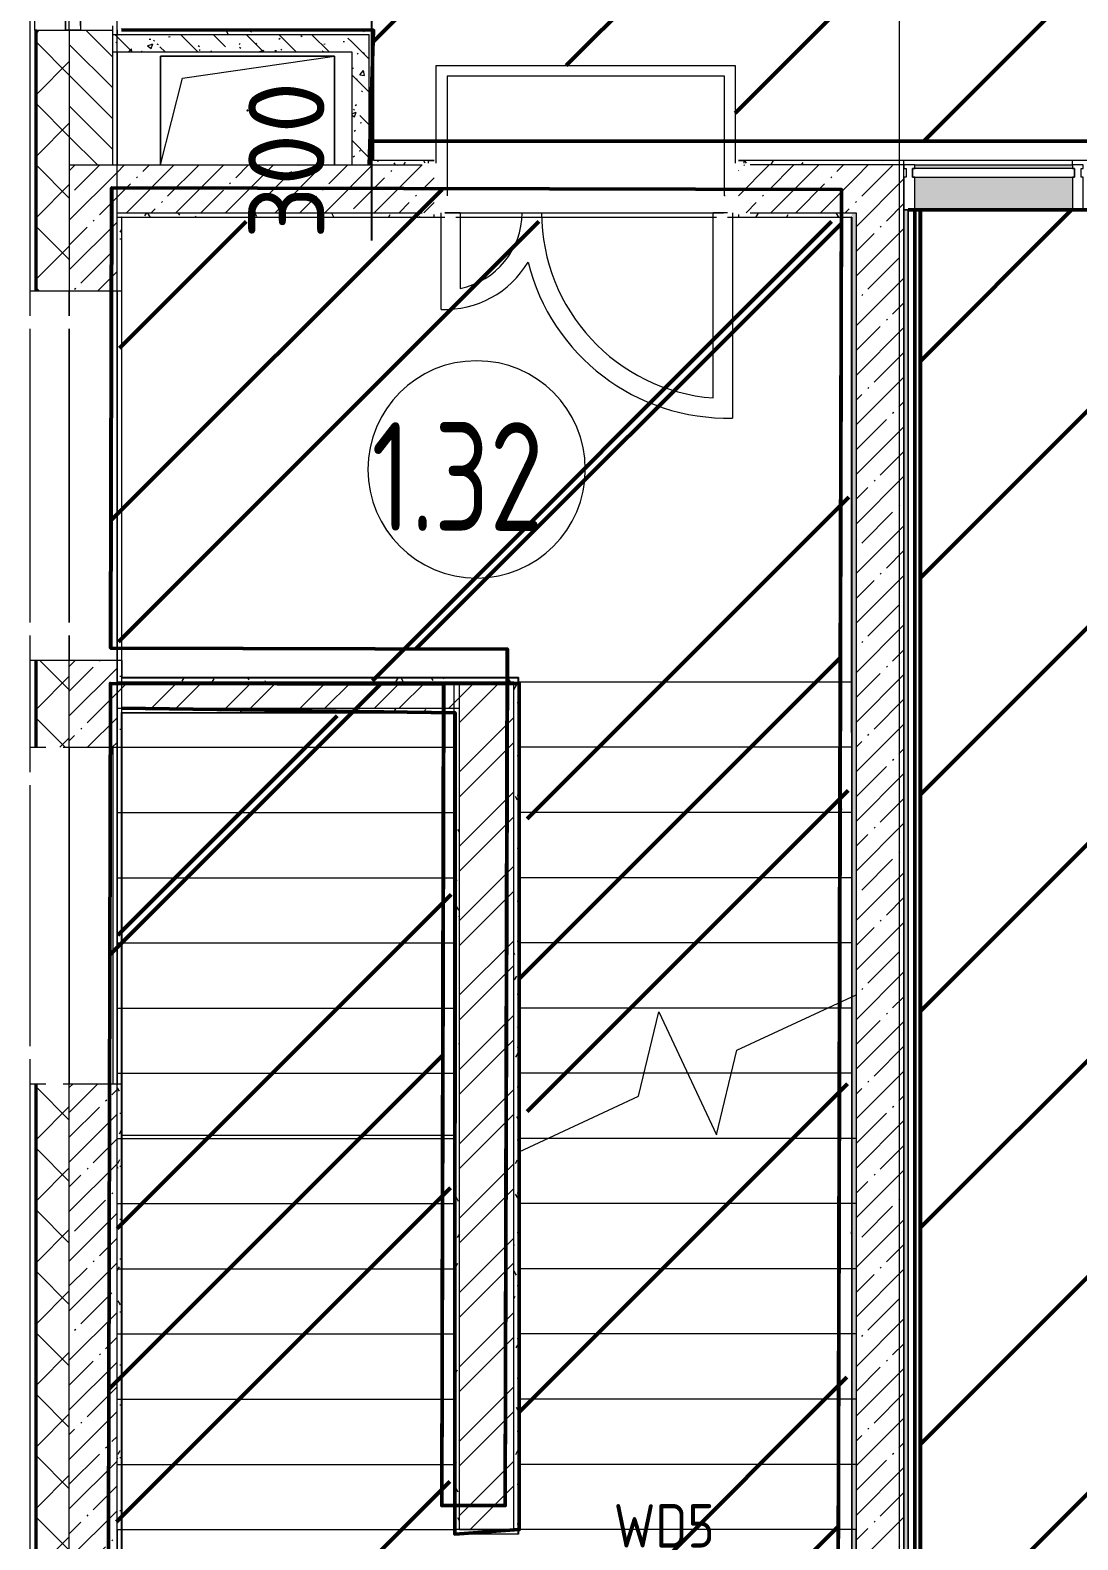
# Model space of a CAD drawing. Header units: millimetres. Extents: x -213547 to 415037, y -3642 to 106956.
# Drawn here: x -225 to 4595, y 1437 to 8384 of the extents above; entities that cross this region are included whole.
import ezdxf

# ---------------------------------------------------------------- set-up
doc = ezdxf.new("R2010")
doc.units = ezdxf.units.MM
for name, color, linetype, lineweight in [('10)FK4', 3, 'Continuous', 50), ('1005 Краска CF15.1', 3, 'Continuous', 50), ('2)CF1', 5, 'Continuous', 30), ('5.5) Перег WD5', 3, 'Continuous', 40), ('947 Штук ЛК CF15.1', 3, 'Continuous', 50), ('950 Штук CF1 CF13 CF1.3', 3, 'Continuous', 50), ('953 СКБ ЛК CF15.1', 3, 'Continuous', 50), ('A-AREA-IDEN', 7, 'Continuous', 9), ('A-FLOR', 7, 'Continuous', 9), ('A-GENM', 7, 'Continuous', 9), ('A-GLAZ', 7, 'Continuous', 9), ('A-GLAZ-1', 7, 'Continuous', 5), ('A-GLAZ-CURT', 7, 'Continuous', 9), ('A-GLAZ-CURT-1', 7, 'Continuous', 5), ('A-GLAZ-CURT-2', 7, 'Continuous', 20), ('A-GLAZ-CWMG', 7, 'Continuous', 9), ('A-GLAZ-CWMG-1', 7, 'Continuous', 20), ('A-WALL', 7, 'Continuous', 5), ('I-WALL', 7, 'Continuous', 5), ('S-STRS', 7, 'Continuous', 9), ('S-STRS-MBND', 7, 'Continuous', 9), ('Оси', 7, 'Continuous', 9)]:
    doc.layers.add(name, color=color, linetype=linetype, lineweight=lineweight)
doc.layers.add('A-WALL-1', color=9, linetype='Continuous', lineweight=5, true_color=0x808080)
doc.layers.add('A-WALL-FNSH-1', color=9, linetype='Continuous', lineweight=5, true_color=0x808080)
doc.styles.add('GOST Common_1', font='', dxfattribs={"width": 0.9, "height": 250})
doc.styles.add('ISOCPEUR_1', font='isocpeur.ttf', dxfattribs={"height": 350})
doc.styles.add('СПДС', font='ГОСТ тип А.ttf', dxfattribs={"width": 0.9})
doc.styles.get('GOST Common_1').set_extended_font_data('GOST Common')
doc.dimstyles.new('ISO-2_0_0_9К_Средний_округл2', dxfattribs={"dimscale": 304.8, "dimtxt": 199.196235, "dimasz": 0.492126, "dimexe": 0.393701, "dimexo": 0, "dimgap": 0, "dimtad": 1, "dimdec": 0, "dimrnd": 10, "dimzin": 0, "dimdsep": 46, "dimtxsty": 'ISOCPEUR_1', "dimblk1": 'OBLIQUE', "dimblk2": 'OBLIQUE', "dimsah": 1, "dimcen": 0.09, "dimdle": 0.393701, "dimazin": 0, "dimtfac": 1, "dimtdec": 4, "dimtix": 1, "dimtmove": 0, "dimatfit": 3, "dimfxl": 1, "dimtvp": 1, "dimtolj": 1, "dimtzin": 0, "dimarcsym": 2})
pattern_1 = [(45, (64.7, -136.06), (-114.0493, 114.0493), []), (45, (178.75, -136.06), (-114.0493, 114.0493), [201.612, -40.322, 6.706, -33.617])]
pattern_2 = [(45, (64.7, -136.06), (-171.074, 171.074), []), (45, (178.75, -136.06), (-171.074, 171.074), [])]
pattern_3 = [(135, (64.7, -136.06), (-150.8683, -150.8683), [213.36, -35.56, 7.112, -35.56]), (135, (64.7, 14.71), (-150.8683, -150.8683), []), (50, (64.7, -136.06), (255.0577, -22.3145), [26.67, -293.37]), (355, (64.7, -136.06), (-49.3404, 267.479), [21.336, -234.696]), (100.451, (85.96, -137.92), (205.7195, 245.1636), [22.666, -249.326]), (46.184, (64.7, -64.94), (379.511, -58.86), [40.005, -440.055]), (96.636, (96.33, -69.85), (332.363, 346.399), [33.999, -373.989]), (351.184, (64.7, -64.94), (332.367, 346.395), [32.004, -352.044]), (21, (100.26, -82.72), (212.26, -143.171), [26.67, -293.37]), (326, (100.26, -82.72), (86.522, 257.863), [21.336, -234.696]), (71.451, (117.95, -94.65), (298.784, 114.69), [22.666, -249.326]), (37.5, (64.7, -136.06), (4.3238, 118.3775), [6.706, -225.146, 6.706, -231.546, -235.585]), (37.5, (64.7, -136.06), (4.3238, 118.3775), [-470.103, 6.706, -228.879]), (7.5, (64.7, -136.06), (93.5476, 140.2533), [6.706, -129.134, 6.706, -219.812, -89.789]), (7.5, (64.7, -136.06), (93.5476, 140.2533), [-362.356, 6.706, -83.083]), (327.5, (-14.6, -136.06), (189.8273, -8.0202), [6.706, -82.194, 6.706, -270.662, -368.046]), (327.5, (-14.6, -136.06), (189.8273, -8.0202), [-366.268, 6.706, -361.34]), (317.5, (-50.16, -136.06), (207.381, 35.5976), [6.706, -108.864, 6.706, -177.495, -261.366]), (317.5, (-50.16, -136.06), (207.381, 35.5976), [-299.771, 6.706, -254.66])]
pattern_4 = [(0, (64.7, -136.06), (243.84, 60.96), [20.117, -162.763, 20.117, -162.763, -975.36]), (0, (64.7, -136.06), (243.84, 60.96), [-365.76, 20.117, -345.643, 20.117, -162.763, -426.72]), (0, (64.7, -136.06), (243.84, 60.96), [-914.4, 20.117, -101.803, 20.117, -284.683]), (120, (156.14, -105.58), (-174.7129, 180.69163), [20.117, -162.763, 20.117, -162.763, -975.36]), (120, (156.14, -105.58), (-174.7129, 180.69163), [-365.76, 20.117, -345.643, 20.117, -162.763, -426.72]), (120, (156.14, -105.58), (-174.7129, 180.69163), [-914.4, 20.117, -101.803, 20.117, -284.683]), (240, (186.62, 16.34), (-69.1271, -241.65163), [20.117, -162.763, 20.117, -162.763, -975.36]), (240, (186.62, 16.34), (-69.1271, -241.65163), [-365.76, 20.117, -345.643, 20.117, -162.763, -426.72]), (240, (186.62, 16.34), (-69.1271, -241.65163), [-914.4, 20.117, -101.803, 20.117, -284.683])]

# ---------------------------------------------------------------- blocks, each defined once
blk = doc.blocks.new('120_Окно_СКБ_2Ст - 120_Окно_СКБ_2Ст 2300х2500 _мал створка справа_-22272277-Объем проектирования 1 этажа')
at = {"layer": 'A-GLAZ'}
for p, q in [((-1150, -127), (-1150, -57)), ((-1150, -57), (-1080, -57)), ((-1080, -57), (-1080, -127)), ((250, -127), (250, -57)), ((250, -57), (320, -57)), ((320, -57), (320, -127)), ((1080, -127), (1080, -57)), ((1080, -57), (1150, -57)), ((1150, -57), (1150, -127)), ((-1080, -127), (-1150, -127)), ((-1080, -127), (-1100, -127)), ((-1100, -127), (-1100, -137)), ((-1100, -137), (270, -137)), ((270, -137), (-1100, -137)), ((250, -87), (-1080, -87)), ((-1080, -87), (-1080, -127)), ((-1030, -137), (-1030, -87)), ((200, -137), (200, -87)), ((250, -127), (250, -87)), ((320, -127), (250, -127)), ((270, -127), (250, -127)), ((270, -137), (270, -127)), ((320, -127), (300, -127)), ((300, -127), (300, -137)), ((300, -137), (1100, -137)), ((1100, -137), (300, -137)), ((1080, -87), (320, -87)), ((320, -87), (320, -127)), ((370, -137), (370, -87)), ((1030, -137), (1030, -87)), ((1080, -127), (1080, -87)), ((1150, -127), (1080, -127)), ((1100, -127), (1080, -127)), ((1100, -137), (1100, -127))]:
    blk.add_line(p, q, dxfattribs=at)
at = {"layer": 'A-GLAZ-1'}
for p, q in [((1150, -57), (-1150, -57)), ((-1130, -127), (-1100, -127)), ((-1030, -107), (200, -107)), ((200, -117), (-1030, -117)), ((270, -127), (300, -127)), ((370, -107), (1030, -107)), ((1030, -117), (370, -117)), ((1100, -127), (1130, -127))]:
    blk.add_line(p, q, dxfattribs=at)
blk = doc.blocks.new('Прямоугольный импост - Импост структурный с накладкой - 190мм-31924846-Объем проектирования 1 этажа')
at = {"layer": 'A-GLAZ-CWMG-1'}
for p, q in [((-50, 0), (-50, 17)), ((-50, 17), (0, 17)), ((-40, 0), (-50, 0)), ((-40, -40), (-40, 0)), ((0, 0), (-10, 0)), ((-10, 0), (-10, -40)), ((0, 17), (0, 0)), ((-50, -190), (-50, -40)), ((-50, -40), (-40, -40)), ((-10, -40), (0, -40)), ((0, -40), (0, -190)), ((0, -190), (-50, -190))]:
    blk.add_line(p, q, dxfattribs=at)
blk = doc.blocks.new('Системная панель - Стекло - 40мм-31924990-Объем проектирования 1 этажа')
at = {"layer": 'A-GLAZ-CURT-1'}
h = blk.add_hatch(dxfattribs=at)
h.set_pattern_fill('FP_188', color=256, style=0, pattern_type=2)
h.set_pattern_definition([(225, (4342.5, 7683), (565.685, -565.685), [400, -1200]), (225, (4742.5, 7883), (565.685, -565.685), [1200, -400]), (225, (3942.5, 8083), (565.685, -565.685), [400, -1200])])
h.paths.add_polyline_path([(372.5, 40), (-372.5, 40), (-372.5, 0), (372.5, 0), (372.5, 3)])
at = {"layer": 'A-GLAZ-CURT-2'}
for p, q in [((372.5, 40), (-372.5, 40)), ((-372.5, 40), (-372.5, 0)), ((-372.5, 0), (372.5, 0)), ((372.5, 0), (372.5, 40))]:
    blk.add_line(p, q, dxfattribs=at)
blk = doc.blocks.new('Прямоугольный импост - Импост структурный с накладкой - 190мм-23800918-Объем проектирования 1 этажа')
at = {"layer": 'A-GLAZ-CWMG'}
for points in [[(4505, 7883), (4505, 7900), (3780, 7900), (3780, 7883), (4060, 7883)], [(3803.3, 7693), (4505, 7693), (4505, 7843), (3780, 7843), (3780, 7693)]]:
    blk.add_hatch(color=256, dxfattribs=at).paths.add_polyline_path(points)
for p, q in [((3780, 7900), (4505, 7900)), ((3780, 7693), (4505, 7693))]:
    blk.add_line(p, q, dxfattribs=at)
blk = doc.blocks.new('Прямоугольный импост - Импост структурный с накладкой - 190мм-31924841-Объем проектирования 1 этажа')
at = {"layer": 'A-GLAZ-CWMG-1'}
for p, q in [((-25, 0), (-25, 17)), ((-25, 17), (25, 17)), ((-15, 0), (-25, 0)), ((-15, -40), (-15, 0)), ((25, 0), (15, 0)), ((15, 0), (15, -40)), ((25, 17), (25, 0)), ((-25, -190), (-25, -40)), ((-25, -40), (-15, -40)), ((15, -40), (25, -40)), ((25, -40), (25, -190)), ((25, -190), (-25, -190))]:
    blk.add_line(p, q, dxfattribs=at)
blk = doc.blocks.new('GM_Отверстие прямоугольное _в плите_ - Отверстие-21979368-Объем проектирования 1 этажа')
at = {"layer": 'A-GENM'}
for p, q in [((-400, -250), (-400, 250)), ((-400, 250), (400, 250)), ((400, 250), (-400, 250)), ((-400, 250), (-400, -250)), ((-300, 150), (400, 250)), ((400, 250), (400, -250)), ((400, -250), (400, 250)), ((-400, -250), (-300, 150))]:
    blk.add_line(p, q, dxfattribs=at)
for start, end in [(360, 180), (180, 360)]:
    blk.add_arc((0, 0), 2.5, start, end, dxfattribs=at)
blk = doc.blocks.new('Марка_Помещения - Номер-25198446-Объем проектирования 1 этажа')
at = {"layer": 'A-AREA-IDEN'}
for start, end in [(360, 180), (180, 360)]:
    blk.add_arc((0, 0), 2.5, start, end, dxfattribs=at)
blk = doc.blocks.new('_Oblique')
at = {"color": 0, "linetype": 'ByBlock', "lineweight": -2}
blk.add_line((-0.5, -0.5), (0.5, 0.5), dxfattribs=at)
blk = doc.blocks.new('*D2016')
at = {"layer": '5.5) Перег WD5', "color": 0, "lineweight": -2, "transparency": 16777216}
for p, q in [((1033.8, 10763.9), (1464.4, 10763.9)), ((1344.4, 10763.9), (1344.4, 10343.9)), ((609.7, 10463.9), (1464.4, 10463.9)), ((1344.4, 10463.9), (1344.4, 7415.9))]:
    blk.add_line(p, q, dxfattribs=at)
at = {"layer": 'Defpoints', "color": 0, "transparency": 16777216}
for p in [(1033.8, 10763.9), (1344.4, 10763.9), (609.7, 10463.9)]:
    blk.add_point(p, dxfattribs=at)
at = {"layer": '5.5) Перег WD5', "color": 0, "lineweight": -2, "transparency": 16777216, "xscale": 304.8, "yscale": 304.8, "zscale": 304.8}
for p, rotation in [((1344.4, 10763.9), 90), ((1344.4, 10463.9), 270)]:
    blk.add_blockref('_Oblique', p, dxfattribs=dict(at, rotation=rotation))
at = {"layer": '5.5) Перег WD5', "color": 0, "lineweight": 25, "transparency": 16777216, "insert": (778.6, 7421.7), "char_height": 350, "width": 455.087, "attachment_point": 1, "rotation": 90, "line_spacing_factor": 1.149209, "style": 'ISOCPEUR_1'}
blk.add_mtext('\\A1;300', dxfattribs=at)

msp = doc.modelspace()

# ---------------------------------------------------------------- hatches: boundary and pattern name
at = {"layer": '10)FK4'}
h = msp.add_hatch(dxfattribs=at)
h.set_pattern_fill('ANSI31', color=1, scale=444)
h.paths.add_polyline_path([(3507.9, 7650.3), (149.9, 7650.3), (145, 5540.1), (1970, 5535.9), (1969.6, 5378), (2024.7, 5378), (2024.7, 1483.9), (1728.7, 1462.9), (1728.7, 1594.4), (1668.7, 1594.6), (1677.6, 5374.5), (144.6, 5378.1), (133.2, 538.2), (3491.3, 538.2), (3501.2, 4797.7)])
at = {"layer": '1005 Краска CF15.1'}
h = msp.add_hatch(dxfattribs=at)
h.set_pattern_fill('ANSI31', color=256, scale=300)
h.paths.add_polyline_path([(3544.3, 7503.1), (186.3, 7503.1), (181.3, 5393), (2006.3, 5388.7), (2006, 5230.9), (2061.1, 5230.9), (2061.1, 1336.8), (1765.1, 1315.8), (1765.1, 1447.3), (1705.1, 1447.4), (1713.9, 5227.4), (181, 5231), (169.6, 391.1), (3527.6, 391.1), (3537.6, 4650.6)])
at = {"layer": '2)CF1'}
h = msp.add_hatch(dxfattribs=at)
h.set_pattern_fill('ANSI31', color=256, scale=222)
h.paths.add_polyline_path([(13743.7, 15063.9), (6845.7, 15063.9), (6845.7, 14839.9), (7159.7, 14839.9), (7163.2, 14839.9), (7163.2, 14434.9), (6845.7, 14434.9), (6845.7, 12413.9), (6845.1, 11463.9), (6845.7, 11463.9), (6845.7, 10763.9), (13743.7, 10763.9)])
h.paths.add_polyline_path([(3595.7, 11242.9), (1895.7, 11242.9), (1895.7, 10742.9), (610.7, 10742.9), (610.7, 10463.9), (610.7, 8384.9), (1355.7, 8384.9), (1355.7, 7873.3), (1643.2, 7873.3), (1643.2, 8222.2), (3018.5, 8222.2), (3018.5, 7873.3), (20089.8, 7873.3), (20089.8, 8855.2), (20089.8, 10732.4), (13743.7, 10732.4), (13743.7, 10742.9), (13743.7, 10763.9), (6845.7, 10763.9), (6845.7, 10742.9), (3595.7, 10742.9)])
h = msp.add_hatch(dxfattribs=at)
h.set_pattern_fill('ANSI31', color=256, scale=222)
h.paths.add_polyline_path([(14279.7, 7553.9), (12844.7, 7553.9), (12845.7, 6912.9), (11523.7, 6912.9), (11541.5, 7027.5), (11523.7, 7542.9), (8825.7, 7542.9), (8825.7, 6983.9), (7724.7, 7003.9), (7703.7, 7556.9), (3870.3, 7556.9), (3870.3, 383.9), (6873.7, 383.9), (6873.7, 384.9), (8344.4, 384.9), (8344.4, 383.9), (9403.4, 383.9), (9403.4, 384.9), (9995.7, 384.9), (12203.7, 383.9), (12203.7, 385.4), (12843.3, 363.3), (12843.3, 383.9), (14938.4, 383.9), (14937.2, 371.4), (15695.7, 384.9), (15695.7, 308.9), (16553.5, 308.9), (17343.8, 365.3), (17343.8, 383.9), (20540.8, 383.9), (20553.7, 4232.9), (14279.7, 4253.9)])
at = {"layer": '947 Штук ЛК CF15.1'}
h = msp.add_hatch(dxfattribs=at)
h.set_pattern_fill('ANSI31', color=256, scale=300)
h.paths.add_polyline_path([(3544.3, 7503.1), (186.3, 7503.1), (181.3, 5393), (2006.3, 5388.7), (2006, 5230.9), (2061.1, 5230.9), (2061.1, 1336.8), (1765.1, 1315.8), (1765.1, 1447.3), (1705.1, 1447.4), (1713.9, 5227.4), (181, 5231), (169.6, 391.1), (3527.6, 391.1), (3537.6, 4650.6)])
at = {"layer": '950 Штук CF1 CF13 CF1.3'}
h = msp.add_hatch(dxfattribs=at)
h.set_pattern_fill('ANSI31', color=256, scale=222)
h.paths.add_polyline_path([(13743.7, 15063.9), (6845.7, 15063.9), (6845.7, 14839.9), (7159.7, 14839.9), (7163.2, 14839.9), (7163.2, 14434.9), (6845.7, 14434.9), (6845.7, 12413.9), (6845.1, 11463.9), (6845.7, 11463.9), (6845.7, 10763.9), (13743.7, 10763.9)])
h.paths.add_polyline_path([(3595.7, 11242.9), (1895.7, 11242.9), (1895.7, 10742.9), (610.7, 10742.9), (610.7, 10463.9), (610.7, 8384.9), (1355.7, 8384.9), (1355.7, 7873.3), (1643.2, 7873.3), (1643.2, 8222.2), (3018.5, 8222.2), (3018.5, 7873.3), (20089.8, 7873.3), (20089.8, 8855.2), (20089.8, 10732.4), (13743.7, 10732.4), (13743.7, 10742.9), (13743.7, 10763.9), (6845.7, 10763.9), (6845.7, 10742.9), (3595.7, 10742.9)])
h = msp.add_hatch(dxfattribs=at)
h.set_pattern_fill('ANSI31', color=256, scale=222)
h.paths.add_polyline_path([(14279.7, 7553.9), (12844.7, 7553.9), (12845.7, 6912.9), (11523.7, 6912.9), (11541.5, 7027.5), (11523.7, 7542.9), (8825.7, 7542.9), (8825.7, 6983.9), (7724.7, 7003.9), (7703.7, 7556.9), (3870.3, 7556.9), (3870.3, 383.9), (6873.7, 383.9), (6873.7, 384.9), (8344.4, 384.9), (8344.4, 383.9), (9403.4, 383.9), (9403.4, 384.9), (9995.7, 384.9), (12203.7, 383.9), (12203.7, 385.4), (12843.3, 363.3), (12843.3, 383.9), (14938.4, 383.9), (14937.2, 371.4), (15695.7, 384.9), (15695.7, 308.9), (16553.5, 308.9), (17343.8, 365.3), (17343.8, 383.9), (20540.8, 383.9), (20553.7, 4232.9), (14279.7, 4253.9)])
at = {"layer": '953 СКБ ЛК CF15.1'}
h = msp.add_hatch(dxfattribs=at)
h.set_pattern_fill('ANSI31', color=256, scale=300)
h.paths.add_polyline_path([(3544.3, 7503.1), (186.3, 7503.1), (181.3, 5393), (2006.3, 5388.7), (2006, 5230.9), (2061.1, 5230.9), (2061.1, 1336.8), (1765.1, 1315.8), (1765.1, 1447.3), (1705.1, 1447.4), (1713.9, 5227.4), (181, 5231), (169.6, 391.1), (3527.6, 391.1), (3537.6, 4650.6)])
at = {"layer": 'A-WALL'}
h = msp.add_hatch(dxfattribs=at)
h.set_pattern_fill('FP_24', color=256, style=0, pattern_type=2)
h.set_pattern_definition([(45, (64.7, -136.06), (-141.4214, 141.4214), []), (135, (64.7, -136.06), (-141.4214, -141.4214), [])])
h.paths.add_polyline_path([(-195.3, -236.1), (-45.3, -236.1), (-45.3, 3533.9), (-195.3, 3533.9), (-195.3, -230.2)])
h.paths.add_polyline_path([(-45.3, 5083.9), (-45.3, 5483.9), (-195.3, 5483.9), (-195.3, 5083.9), (-73.3, 5083.9)])
h.paths.add_polyline_path([(-45.3, 7183.9), (-45.3, 8383.9), (-195.3, 8383.9), (-195.3, 7183.9)])
h.paths.add_polyline_path([(-195.3, 10683.9), (-45.3, 10683.9), (-45.3, 12083.9), (-195.3, 12083.9), (-195.3, 10721.5)])
h.paths.add_polyline_path([(-89.6, 12983.9), (-45.3, 12983.9), (-45.9, 15213.9), (-195.3, 15213.9), (-195.3, 12983.9)])
h = msp.add_hatch(dxfattribs=at)
h.set_pattern_fill('FP_2', color=256, style=0, pattern_type=2)
h.set_pattern_definition([(135, (64.7, -136.06), (-70.7107, -70.7107), [])])
h.paths.add_polyline_path([(-45.3, 7763.9), (154.7, 7763.9), (154.7, 8383.9), (-45.3, 8383.9), (-45.3, 8336.5)])
h.paths.add_polyline_path([(-0.2, 10683.9), (154.7, 10683.9), (154.7, 10763.9), (-45.3, 10763.9), (-45.3, 10683.9)])
h.paths.add_polyline_path([(154.7, 11263.9), (154.7, 12083.9), (-45.3, 12083.9), (-45.3, 11263.9), (120.4, 11263.9)])
h.paths.add_polyline_path([(154.7, 12983.9), (154.7, 14563.9), (-45.3, 14563.9), (-45.3, 12983.9), (66.8, 12983.9)])
at = {"layer": 'I-WALL'}
h = msp.add_hatch(dxfattribs=at)
h.set_pattern_fill('FP_41', color=256, style=0, pattern_type=2)
h.set_pattern_definition(pattern_3)
h.paths.add_polyline_path([(194.7, 8283.9), (1254.7, 8283.9), (1254.7, 8363.9), (154.7, 8363.9), (154.7, 8283.9), (174.7, 8283.9)])
h = msp.add_hatch(dxfattribs=at)
h.set_pattern_fill('FP_191', color=256, style=0, pattern_type=2)
h.set_pattern_definition(pattern_4)
h.paths.add_polyline_path([(1334.7, 8363.9), (1334.7, 8383.9), (194.7, 8383.9), (194.7, 8363.9), (1254.7, 8363.9)])
h = msp.add_hatch(dxfattribs=at)
h.set_pattern_fill('FP_41', color=256, style=0, pattern_type=2)
h.set_pattern_definition(pattern_3)
h.paths.add_polyline_path([(1334.7, 7763.9), (1334.7, 8363.9), (1254.7, 8363.9), (1254.7, 7763.9)])
h = msp.add_hatch(dxfattribs=at)
h.set_pattern_fill('FP_191', color=256, style=0, pattern_type=2)
h.set_pattern_definition(pattern_4)
h.paths.add_polyline_path([(1334.7, 7783.9), (1354.7, 7784.9), (1354.7, 8383.9), (1334.7, 8383.9), (1334.7, 7784.9)])
h = msp.add_hatch(dxfattribs=at)
h.set_pattern_fill('FP_191', color=256, style=0, pattern_type=2)
h.set_pattern_definition(pattern_4)
h.paths.add_polyline_path([(3673, 7763.9), (3794.7, 7763.9), (3794.7, 7783.9), (3057.9, 7783.9), (3057.9, 7771.9), (3087.9, 7771.9), (3087.9, 7763.9), (3604.2, 7763.9)])
h.paths.add_polyline_path([(1496.9, 7763.9), (1577.9, 7763.9), (1577.9, 7771.9), (1607.9, 7771.9), (1607.9, 7783.9), (1334.7, 7783.9), (1334.7, 7763.9), (1354.7, 7763.9)])
h = msp.add_hatch(dxfattribs=at)
h.set_pattern_fill('FP_1', color=256, style=0, pattern_type=2)
h.set_pattern_definition(pattern_1)
h.paths.add_polyline_path([(-45.3, -236.1), (174.7, -236.1), (174.7, 3533.9), (-45.3, 3533.9), (-45.3, -143.3)])
h.paths.add_polyline_path([(-45.3, 5083.9), (174.7, 5083.9), (174.7, 5483.9), (-45.3, 5483.9), (-45.3, 5156.6)])
h.paths.add_polyline_path([(-45.3, 7183.9), (174.7, 7183.9), (174.7, 7763.9), (-45.3, 7763.9), (-45.3, 7276.5)])
h = msp.add_hatch(dxfattribs=at)
h.set_pattern_fill('FP_1', color=256, style=0, pattern_type=2)
h.set_pattern_definition(pattern_1)
h.paths.add_polyline_path([(3574.7, 7543.9), (3574.7, 7763.9), (3032.9, 7763.9), (3032.9, 7543.9), (3554.7, 7543.9)])
h.paths.add_polyline_path([(773.4, 7543.9), (1632.9, 7543.9), (1632.9, 7763.9), (174.7, 7763.9), (174.7, 7543.9), (194.7, 7543.9)])
h = msp.add_hatch(dxfattribs=at)
h.set_pattern_fill('FP_1', color=256, style=0, pattern_type=2)
h.set_pattern_definition(pattern_1)
h.paths.add_polyline_path([(3794.7, -16.1), (3794.7, 7763.9), (3574.7, 7763.9), (3574.7, -16.1), (3728.4, -16.1)])
h = msp.add_hatch(dxfattribs=at)
h.set_pattern_fill('FP_191', color=256, style=0, pattern_type=2)
h.set_pattern_definition(pattern_4)
h.paths.add_polyline_path([(174.7, 7523.9), (1632.9, 7523.9), (1632.9, 7535.9), (1577.9, 7535.9), (1577.9, 7543.9), (174.7, 7543.9)])
h.paths.add_polyline_path([(3352.3, 7523.9), (3554.7, 7523.9), (3554.7, 7543.9), (3087.9, 7543.9), (3087.9, 7535.9), (3032.9, 7535.9), (3032.9, 7523.9), (3087.9, 7523.9)])
h = msp.add_hatch(dxfattribs=at)
h.set_pattern_fill('FP_191', color=256, style=0, pattern_type=2)
h.set_pattern_definition(pattern_4)
h.paths.add_polyline_path([(174.7, 5403.9), (194.7, 5404.9), (194.7, 5483.9), (174.7, 5483.9), (174.7, 5404.2)])
h.paths.add_polyline_path([(194.7, 7183.9), (194.7, 7522.9), (174.7, 7523.9), (174.7, 7183.9)])
h = msp.add_hatch(dxfattribs=at)
h.set_pattern_fill('FP_191', color=256, style=0, pattern_type=2)
h.set_pattern_definition(pattern_4)
h.paths.add_polyline_path([(3574.7, 3.9), (3572.4, 7541.5), (3554.7, 7522.9), (3555.4, 386.7), (3558.5, 323.9), (3554.7, 323.9), (3554.7, 4.9)])
h.paths.add_polyline_path([(3554.7, 373.9), (3556, 373.9), (3554.7, 386.7)])
h.paths.add_polyline_path([(3554.7, 7523.9), (3574.7, 7543.9), (3554.7, 7543.9), (3554.7, 7541.5)])
h = msp.add_hatch(dxfattribs=at)
h.set_pattern_fill('FP_191', color=256, style=0, pattern_type=2)
h.set_pattern_definition(pattern_4)
h.paths.add_polyline_path([(3794.7, 13.9), (3814.7, 14.2), (3813.2, 7556.9), (3794.7, 7556.9), (3794.7, 78.8)])
h = msp.add_hatch(dxfattribs=at)
h.set_pattern_fill('FP_191', color=256, style=0, pattern_type=2)
h.set_pattern_definition(pattern_4)
h.paths.add_polyline_path([(1749.7, 5383.9), (1999.7, 5383.9), (1999.6, 5403.9), (174.7, 5403.9), (174.7, 5383.9), (773.4, 5383.9)])
h = msp.add_hatch(dxfattribs=at)
h.set_pattern_fill('FP_79', color=256, style=0, pattern_type=2)
h.set_pattern_definition(pattern_2)
h.paths.add_polyline_path([(1749.7, 5263.9), (1749.7, 5383.9), (174.7, 5383.9), (174.7, 5263.9), (773.4, 5263.9)])
h = msp.add_hatch(dxfattribs=at)
h.set_pattern_fill('FP_79', color=256, style=0, pattern_type=2)
h.set_pattern_definition(pattern_2)
h.paths.add_polyline_path([(1999.7, 1483.9), (1999.7, 5383.9), (1749.7, 5383.9), (1749.7, 1483.9), (1805, 1483.9)])
h = msp.add_hatch(dxfattribs=at)
h.set_pattern_fill('FP_191', color=256, style=0, pattern_type=2)
h.set_pattern_definition(pattern_4)
h.paths.add_polyline_path([(2019.7, 1483.9), (2019.3, 5403.9), (1999.7, 5403.9), (1999.7, 1483.9)])
h = msp.add_hatch(dxfattribs=at)
h.set_pattern_fill('FP_191', color=256, style=0, pattern_type=2)
h.set_pattern_definition(pattern_4)
h.paths.add_polyline_path([(174.7, -16.1), (194.7, -16.1), (194.7, 3533.9), (174.7, 3533.9), (174.7, 1483.9)])
h.paths.add_polyline_path([(194.7, 5083.9), (193.7, 5243.9), (174.7, 5263.9), (174.7, 5083.9)])
h.paths.add_polyline_path([(194.7, 5243.9), (194.7, 5263.9), (174.7, 5263.9)])
h = msp.add_hatch(dxfattribs=at)
h.set_pattern_fill('FP_191', color=256, style=0, pattern_type=2)
h.set_pattern_definition(pattern_4)
h.paths.add_polyline_path([(1729.7, 5243.9), (1729.7, 5263.9), (194.7, 5263.9), (195.2, 5243.9), (1716.7, 5243.9)])
h = msp.add_hatch(dxfattribs=at)
h.set_pattern_fill('FP_191', color=256, style=0, pattern_type=2)
h.set_pattern_definition(pattern_4)
h.paths.add_polyline_path([(1749.7, 1483.9), (1749.7, 5263.9), (1729.7, 5242.9), (1729.7, 1483.9)])
h.paths.add_polyline_path([(1729.7, 5243.9), (1749.7, 5263.9), (1729.7, 5263.9), (1729.7, 5254.3)])
h = msp.add_hatch(dxfattribs=at)
h.set_pattern_fill('FP_191', color=256, style=0, pattern_type=2)
h.set_pattern_definition(pattern_4)
h.paths.add_polyline_path([(1805, 1463.9), (2019.7, 1463.9), (2019.7, 1483.9), (1729.7, 1483.9), (1729.7, 1463.9), (1749.8, 1463.9)])

# ---------------------------------------------------------------- linework, layer by layer
at = {"layer": '10)FK4'}
for points in [[(13743.7, 10742.9), (20089.8, 10742.9), (20089.8, 7873.3), (1334.7, 7873.3)], [(1333.7, 7763.9), (1353.7, 8383.9), (194.7, 8384.9)], [(1334.7, 7763.9), (1354.7, 8383.9), (195.7, 8384.9)], [(3813.7, 7556.9), (7702.7, 7556.9), (7723.7, 7003.9), (8803.7, 7003.9), (8803.7, 7563.9), (11623.7, 7563.9), (11522.7, 6912.9), (12844.7, 6912.9), (12843.7, 7553.9), (14278.7, 7553.9), (14278.7, 4253.9), (20552.7, 4232.9), (20538.6, 4.9), (19402.7, -36.1)], [(3814.7, 7556.9), (7703.7, 7556.9), (7724.7, 7003.9), (8804.7, 7003.9), (8804.7, 7563.9), (11624.7, 7563.9), (11523.7, 6912.9), (12845.7, 6912.9), (12844.7, 7553.9), (14279.7, 7553.9), (14279.7, 4253.9), (20553.7, 4232.9), (20539.6, 4.9), (19403.7, -36.1)], [(3844.7, 7556.9), (3844.7, 13.9), (6874.7, -36.1)], [(14372.9, 7553.9), (12843.9, 7563.9), (12843.9, 6933.9), (11543.9, 6933.9), (11522.9, 7542.9), (8824.9, 7542.9), (8824.9, 6983.9), (7723.9, 7003.9), (7723.9, 7556.9), (3869.6, 7556.9), (3869.6, 13.9), (6872.9, 13.9), (6872.9, 384.9), (8323.7, 384.9), (8344.7, -36.1), (9403.9, -31.1), (9402.7, 384.9), (9994.9, 384.9), (9994.9, 23.9), (12202.9, 24.9), (12202.9, 385.4), (12823.9, 363.9), (12823.9, -36.1), (14903.9, 24.2)], [(14373.7, 7553.9), (12844.7, 7563.9), (12844.7, 6933.9), (11544.7, 6933.9), (11523.7, 7542.9), (8825.7, 7542.9), (8825.7, 6983.9), (7724.7, 7003.9), (7724.7, 7556.9), (3870.3, 7556.9), (3870.3, 13.9), (6873.7, 13.9), (6873.7, 384.9), (8324.4, 384.9), (8345.4, -36.1), (9404.6, -31.1), (9403.4, 384.9), (9995.7, 384.9), (9995.7, 23.9), (12203.7, 24.9), (12203.7, 385.4), (12824.7, 363.9), (12824.7, -36.1), (14904.7, 24.2)], [(194.7, 5378), (2023.7, 5378), (2023.7, 1483.9), (1727.7, 1462.9), (1728.7, 5242.9), (194.7, 5263.9)], [(195.7, 5378), (2024.7, 5378), (2024.7, 1483.9), (1728.7, 1462.9), (1729.7, 5242.9), (195.7, 5263.9)]]:
    msp.add_lwpolyline(points, dxfattribs=at)
at = {"layer": '10)FK4', "flags": 128}
for points in [[(3500.5, 4797.7), (3501.5, 4797.7), (3501.5, 4800.2), (3500.5, 4800.2), (3507.2, 7650.3), (149.2, 7658.1), (144.2, 5540.1), (1969.2, 5535.9), (1959.9, 1593.9), (1667.9, 1594.6), (1676.8, 5374.6), (143.8, 5378.1), (131.5, 140.2), (2881.5, 133.7), (3134.5, 133.1), (3135.4, 528.1), (3490.4, 527.3)], [(3501.2, 4797.7), (3502.2, 4797.7), (3502.3, 4800.2), (3501.3, 4800.2), (3507.9, 7650.3), (150, 7658.1), (145, 5540.1), (1970, 5535.9), (1960.7, 1593.9), (1668.7, 1594.6), (1677.6, 5374.5), (144.6, 5378.1), (132.3, 140.2), (2882.3, 133.7), (3135.3, 133.1), (3136.2, 528.1), (3491.2, 527.3)]]:
    msp.add_lwpolyline(points, close=True, dxfattribs=at)
at = {"layer": 'A-FLOR'}
for p, q in [((1354.7, 8383.9), (609.7, 8383.9)), ((1354.7, 7784.9), (1354.7, 8383.9)), ((1643.2, 8222.2), (3018.5, 8222.2)), ((1643.2, 7771.9), (1643.2, 8222.2)), ((3018.5, 8222.2), (3018.5, 7771.9)), ((2968.5, 8172.2), (1693.2, 8172.2)), ((1693.2, 8172.2), (1693.2, 7622.2)), ((2968.5, 7622.2), (2968.5, 8172.2)), ((1607.9, 7783.9), (1354.7, 7783.9)), ((1607.9, 7771.9), (1607.9, 7783.9)), ((15804.7, 7783.9), (3057.9, 7783.9)), ((3057.9, 7783.9), (3057.9, 7771.9)), ((4569.7, 7763.9), (4569.7, 7783.9)), ((2972.9, 7622.2), (2968.5, 7622.2)), ((194.7, 7523.9), (1682.9, 7523.9)), ((194.7, 7522.9), (194.7, 5404.9)), ((1666, 7099.3), (1666, 7543.9)), ((1682.9, 7544.6), (1753, 7544.6)), ((1682.9, 7543.9), (2965.3, 7543.9)), ((1732.9, 7523.9), (2932.9, 7523.9)), ((1753, 7544.6), (1753, 7195.9)), ((2037.9, 7543.9), (2127.9, 7543.9)), ((2916.3, 6691.5), (2916.3, 7544.6)), ((2916.3, 7544.6), (2982.9, 7544.6)), ((2982.9, 7523.9), (3004.1, 7523.9)), ((3006.3, 7543.9), (3006.3, 6599.2)), ((3006.3, 7523.9), (3554.7, 7523.9)), ((3814.7, 5392.2), (3814.7, 7556.9)), ((3870.3, 7556.9), (4569.7, 7556.9)), ((3554.7, 5383.9), (2019.7, 5383.9)), ((3814.7, 386.7), (3814.7, 5391.3)), ((195.2, 3298.9), (195.2, 5243.4)), ((195.2, 5243.4), (1730.2, 5243.4)), ((154.7, 5083.9), (154.7, 3533.9)), ((195.2, 3298.9), (1729.7, 3298.9))]:
    msp.add_line(p, q, dxfattribs=at)
for centre, radius, start, end in [((1682.9, 7543.9), 355, 281.38448, 360), ((1682.9, 7543.9), 355, 281.38448, 360), ((2982.9, 7543.9), 855, 180, 265.5304), ((2982.9, 7543.9), 855, 180, 265.5304), ((1682.9, 7543.9), 445, 267.81908, 329.31464), ((1682.9, 7543.9), 445, 267.81908, 329.31464), ((2982.9, 7543.9), 945, 193.90489, 271.41706), ((2982.9, 7543.9), 945, 193.90489, 271.41706)]:
    msp.add_arc(centre, radius, start, end, dxfattribs=at)
at = {"layer": 'A-WALL'}
for p, q in [((-225.3, 7068.9), (-225.3, 15243.9)), ((-203.3, 8383.9), (-203.3, 10683.9)), ((-198.3, 8383.9), (-198.3, 7183.9)), ((-195.3, 8383.9), (-195.3, 7183.9)), ((-45.3, 8383.9), (-45.3, 7183.9)), ((1354.7, 8383.9), (1354.7, 8383.9)), ((1354.7, 7783.9), (1354.7, 7784.9)), ((-45.3, 7763.9), (154.7, 7763.9)), ((174.7, 7543.9), (1577.9, 7543.9)), ((174.7, 7523.9), (194.7, 7523.9)), ((3087.9, 7543.9), (3574.7, 7543.9)), ((-225.3, 7183.9), (-203.3, 7183.9)), ((-45.3, 7183.9), (-45.3, 7068.9)), ((-225.3, 5658.9), (-225.3, 7008.9)), ((-45.3, 7008.9), (-45.3, 5658.9)), ((-225.3, 4968.9), (-225.3, 5598.9)), ((-45.3, 5598.9), (-45.3, 5483.9)), ((-203.3, 5483.9), (-225.3, 5483.9)), ((-198.3, 5483.9), (-198.3, 5083.9)), ((-195.3, 5483.9), (-195.3, 5083.9)), ((-45.3, 5083.9), (-45.3, 5483.9)), ((194.7, 5403.9), (1999.7, 5403.9)), ((1749.7, 1483.9), (1749.7, 5383.9)), ((1999.7, 1483.9), (1999.7, 5383.9)), ((194.7, 5243.9), (1729.7, 5243.9)), ((1729.7, 1463.9), (1729.7, 5242.9)), ((-225.3, 5083.9), (-203.3, 5083.9)), ((-45.3, 5083.9), (-45.3, 3533.9)), ((-225.3, 3708.9), (-225.3, 4908.9)), ((-225.3, -416.1), (-225.3, 3648.9)), ((-203.3, 3533.9), (-225.3, 3533.9)), ((-198.3, 3533.9), (-198.3, -389.1)), ((-195.3, 3533.9), (-195.3, -386.1)), ((-45.3, -236.1), (-45.3, 3533.9)), ((194.7, 3.9), (194.7, 3533.9)), ((1749.7, 1483.9), (1999.7, 1483.9))]:
    msp.add_line(p, q, dxfattribs=at)
at = {"layer": 'A-WALL-1'}
for p, q in [((-195.3, 8383.9), (154.7, 8383.9)), ((6.7, 8403.9), (6.7, 8383.9)), ((154.7, 7763.9), (154.7, 8403.9)), ((154.7, 8363.9), (1334.7, 8363.9)), ((174.7, 8384.9), (174.7, 8363.9)), ((1334.7, 7763.9), (1334.7, 8363.9)), ((154.7, 8283.9), (1254.7, 8283.9)), ((1254.7, 8283.9), (1254.7, 7763.9)), ((3794.7, -236.1), (3794.7, 7783.9)), ((154.7, 7763.9), (1577.9, 7763.9)), ((3794.7, 7763.9), (3087.9, 7763.9)), ((174.7, 7183.9), (174.7, 7543.9)), ((1632.9, 7523.9), (1632.9, 7535.9)), ((3032.9, 7535.9), (3032.9, 7523.9)), ((3554.7, 7523.9), (3554.7, 4.9)), ((3574.7, 7543.9), (3574.7, -16.1)), ((3814.7, 7556.9), (3794.7, 7556.9)), ((3794.7, 7556.9), (3794.7, 13.9)), ((-195.3, 7183.9), (194.7, 7183.9)), ((194.7, 5483.9), (-195.3, 5483.9)), ((174.7, 5483.9), (174.7, 5083.9)), ((1999.7, 5383.9), (174.7, 5383.9)), ((2019.7, 1463.9), (2019.7, 5403.9)), ((174.7, 5263.9), (1749.7, 5263.9)), ((-195.3, 5083.9), (-153.3, 5083.9)), ((-73.3, 5083.9), (194.7, 5083.9)), ((-153.3, 3533.9), (-195.3, 3533.9)), ((194.7, 3533.9), (-73.3, 3533.9)), ((174.7, -16.1), (174.7, 3533.9)), ((1729.7, 1463.9), (2019.7, 1463.9))]:
    msp.add_line(p, q, dxfattribs=at)
at = {"layer": 'A-WALL-FNSH-1'}
for p, q in [((-195.3, 8383.9), (-203.3, 8383.9)), ((-203.3, 8383.9), (-203.3, 7183.9)), ((1355.7, 7784.9), (1355.7, 8384.9)), ((1632.9, 7784.9), (1355.7, 7784.9)), ((1607.9, 7783.9), (1632.9, 7783.9)), ((1632.9, 7783.9), (1632.9, 7784.9)), ((3794.7, 7784.9), (3032.9, 7784.9)), ((3032.9, 7784.9), (3032.9, 7783.9)), ((3032.9, 7783.9), (3057.9, 7783.9)), ((3794.7, 7783.9), (3794.7, 7784.9)), ((195.7, 7183.9), (195.7, 7522.9)), ((195.7, 7522.9), (1632.9, 7522.9)), ((1632.9, 7522.9), (1632.9, 7523.9)), ((3032.9, 7523.9), (3032.9, 7522.9)), ((3032.9, 7522.9), (3553.7, 7522.9)), ((3815.7, 7553.9), (3814.7, 7553.9)), ((3815.7, 4.9), (3815.7, 7553.9)), ((-203.3, 7183.9), (-195.3, 7183.9)), ((194.7, 7183.9), (195.7, 7183.9)), ((-195.3, 5483.9), (-203.3, 5483.9)), ((-203.3, 5483.9), (-203.3, 5083.9)), ((195.7, 5483.9), (194.7, 5483.9)), ((194.7, 5404.9), (194.7, 5083.9)), ((2020.7, 5404.9), (194.7, 5404.9)), ((195.7, 5243.9), (195.7, 5403.9)), ((1999.7, 5403.9), (2019.7, 5403.9)), ((3814.7, 5392.2), (3814.7, 13.9)), ((194.7, 5242.9), (1728.7, 5242.9)), ((3554.7, 5151.4), (3553.7, 5151.4)), ((3553.7, 5151.4), (3553.7, 2854)), ((3553.7, 5149), (3554.7, 5149)), ((-203.3, 5083.9), (-195.3, 5083.9)), ((194.7, 5083.9), (195.7, 5083.9)), ((-195.3, 3533.9), (-203.3, 3533.9)), ((-203.3, 3533.9), (-203.3, -394.1)), ((195.7, 3533.9), (194.7, 3533.9)), ((3553.7, 2854), (3554.7, 2854)), ((3554.7, 2845.2), (3553.7, 2845.2)), ((3553.7, 2845.2), (3553.7, 398.9))]:
    msp.add_line(p, q, dxfattribs=at)
at = {"layer": 'I-WALL'}
for p, q in [((-45.3, 8383.9), (-45.3, 10683.9)), ((174.7, 8283.9), (174.7, 7763.9)), ((194.7, 7523.9), (194.7, 7522.9)), ((195.7, 7522.9), (194.7, 7522.9)), ((3553.7, 5151.4), (3553.7, 7523.9)), ((3553.7, 7523.4), (3554.7, 7523.4)), ((3554.7, 7522.9), (3553.7, 7522.9)), ((-45.3, 7068.9), (-45.3, 7183.9)), ((174.7, 7183.9), (174.7, 5483.9)), ((-45.3, 5658.9), (-45.3, 7008.9)), ((3553.7, 5889.3), (3554.7, 5889.3)), ((-45.3, 5483.9), (-45.3, 5598.9)), ((195.7, 5483.9), (195.7, 5403.9)), ((2020.7, 5404.9), (2020.7, 1462.9)), ((195.7, 5243.9), (195.7, 5083.9)), ((1728.7, 1462.9), (1728.7, 5242.9)), ((1729.7, 5242.9), (1729.7, 5243.9)), ((-45.3, 3533.9), (-45.3, 5083.9)), ((174.7, 5083.9), (174.7, 3533.9)), ((195.7, 3533.9), (195.7, 4.9)), ((3553.7, 2845.2), (3553.7, 2854)), ((2020.7, 1462.9), (1728.7, 1462.9))]:
    msp.add_line(p, q, dxfattribs=at)
at = {"layer": 'S-STRS'}
for p, q in [((3554.7, 5383.9), (2024.7, 5383.9)), ((2024.7, 5383.9), (2024.7, 5083.9)), ((3554.7, 5383.9), (2024.7, 5383.9)), ((195.7, 5242.9), (195.7, 3298.9)), ((1728.7, 5242.9), (195.7, 5242.9)), ((1728.7, 3298.9), (1728.7, 5242.9)), ((2024.7, 5083.9), (2024.7, 4783.9)), ((3554.7, 5083.9), (2024.7, 5083.9)), ((3554.7, 5083.9), (2024.7, 5083.9)), ((2024.7, 4783.9), (2024.7, 4483.9)), ((3554.7, 4783.9), (2024.7, 4783.9)), ((3554.7, 4783.9), (2024.7, 4783.9)), ((2024.7, 4483.9), (2024.7, 4183.9)), ((3554.7, 4483.9), (2024.7, 4483.9)), ((3554.7, 4483.9), (2024.7, 4483.9)), ((2024.7, 4183.9), (2024.7, 3883.9)), ((3554.7, 4183.9), (2024.7, 4183.9)), ((3554.7, 4183.9), (2024.7, 4183.9)), ((2024.7, 3883.9), (2024.7, 3583.9)), ((3443.1, 3883.9), (2024.7, 3883.9)), ((3443.1, 3883.9), (2024.7, 3883.9)), ((3554.7, 3883.9), (3443.1, 3883.9)), ((3554.7, 3883.9), (3443.1, 3883.9)), ((2024.7, 3583.9), (2024.7, 3283.9)), ((2598.8, 3583.9), (2024.7, 3583.9)), ((2598.8, 3583.9), (2024.7, 3583.9)), ((2799.7, 3583.9), (2598.8, 3583.9)), ((2799.7, 3583.9), (2598.8, 3583.9)), ((3000.6, 3583.9), (2799.7, 3583.9)), ((3000.6, 3583.9), (2799.7, 3583.9)), ((3554.7, 3583.9), (3000.6, 3583.9)), ((3554.7, 3583.9), (3000.6, 3583.9)), ((194.7, 3283.9), (1724.7, 3283.9)), ((194.7, 3283.9), (1724.7, 3283.9)), ((195.7, 3298.9), (195.7, 3283.9)), ((1724.7, 3283.9), (1728.7, 3283.9)), ((1724.7, 2983.9), (1724.7, 3283.9)), ((1728.7, 3283.9), (1728.7, 3298.9)), ((2024.7, 3283.9), (2024.7, 3222.5)), ((2156.3, 3283.9), (2024.7, 3283.9)), ((2156.3, 3283.9), (2024.7, 3283.9)), ((3554.7, 3283.9), (2156.3, 3283.9)), ((3554.7, 3283.9), (2156.3, 3283.9)), ((2024.7, 3222.5), (2024.7, 2983.9)), ((194.7, 2983.9), (1724.7, 2983.9)), ((194.7, 2983.9), (1724.7, 2983.9)), ((1724.7, 2683.9), (1724.7, 2983.9)), ((2024.7, 2983.9), (2024.7, 2683.9)), ((3554.7, 2983.9), (2024.7, 2983.9)), ((3554.7, 2983.9), (2024.7, 2983.9)), ((194.7, 2683.9), (1724.7, 2683.9)), ((194.7, 2683.9), (1724.7, 2683.9)), ((1724.7, 2383.9), (1724.7, 2683.9)), ((2024.7, 2683.9), (2024.7, 2383.9)), ((3554.7, 2683.9), (2024.7, 2683.9)), ((3554.7, 2683.9), (2024.7, 2683.9)), ((194.7, 2383.9), (1724.7, 2383.9)), ((194.7, 2383.9), (1724.7, 2383.9)), ((1724.7, 2083.9), (1724.7, 2383.9)), ((2024.7, 2383.9), (2024.7, 2083.9)), ((3554.7, 2383.9), (2024.7, 2383.9)), ((3554.7, 2383.9), (2024.7, 2383.9)), ((194.7, 2083.9), (1724.7, 2083.9)), ((194.7, 2083.9), (1724.7, 2083.9)), ((1724.7, 1783.9), (1724.7, 2083.9)), ((2024.7, 2083.9), (2024.7, 1783.9)), ((3554.7, 2083.9), (2024.7, 2083.9)), ((3554.7, 2083.9), (2024.7, 2083.9)), ((194.7, 1783.9), (1724.7, 1783.9)), ((194.7, 1783.9), (1724.7, 1783.9)), ((1724.7, 1483.9), (1724.7, 1783.9)), ((2024.7, 1783.9), (2024.7, 1483.9)), ((3554.7, 1783.9), (2024.7, 1783.9)), ((3554.7, 1783.9), (2024.7, 1783.9)), ((194.7, 1483.9), (1724.7, 1483.9)), ((194.7, 1483.9), (1724.7, 1483.9)), ((1729.7, 1483.9), (1724.7, 1483.9)), ((2024.7, 1483.9), (2019.7, 1483.9)), ((3554.7, 1483.9), (2024.7, 1483.9)), ((3554.7, 1483.9), (2024.7, 1483.9))]:
    msp.add_line(p, q, dxfattribs=at)
at = {"layer": 'S-STRS-MBND'}
for p, q in [((174.7, 5383.9), (1724.7, 5383.9)), ((174.7, 1483.9), (174.7, 5383.9)), ((1724.7, 1483.9), (1724.7, 5383.9)), ((174.7, 5083.9), (1724.7, 5083.9)), ((174.7, 5083.9), (1724.7, 5083.9)), ((174.7, 4783.9), (1724.7, 4783.9)), ((174.7, 4783.9), (1724.7, 4783.9)), ((174.7, 4483.9), (1724.7, 4483.9)), ((174.7, 4483.9), (1724.7, 4483.9)), ((174.7, 4183.9), (1724.7, 4183.9)), ((174.7, 4183.9), (1724.7, 4183.9)), ((3026.3, 3689.6), (3574.7, 3945.3)), ((174.7, 3883.9), (1724.7, 3883.9)), ((174.7, 3883.9), (1724.7, 3883.9)), ((2573.1, 3478.3), (2667.6, 3867.2)), ((2667.6, 3867.2), (2931.8, 3300.7)), ((3554.7, 3883.9), (3443.1, 3883.9)), ((3554.7, 3883.9), (3443.1, 3883.9)), ((2931.8, 3300.7), (3026.3, 3689.6)), ((174.7, 3583.9), (1724.7, 3583.9)), ((174.7, 3583.9), (1724.7, 3583.9)), ((2799.7, 3583.9), (2598.8, 3583.9)), ((2799.7, 3583.9), (2598.8, 3583.9)), ((3554.7, 3583.9), (3000.6, 3583.9)), ((3554.7, 3583.9), (3000.6, 3583.9)), ((2024.7, 3222.5), (2573.1, 3478.3)), ((174.7, 3283.9), (1724.7, 3283.9)), ((174.7, 3283.9), (1724.7, 3283.9)), ((3574.7, 3283.9), (2156.3, 3283.9)), ((3574.7, 3283.9), (2156.3, 3283.9)), ((3574.7, 3283.9), (3574.7, 1483.9)), ((2024.7, 3222.5), (2024.7, 1483.9)), ((174.7, 2983.9), (1724.7, 2983.9)), ((174.7, 2983.9), (1724.7, 2983.9)), ((3574.7, 2983.9), (2024.7, 2983.9)), ((3574.7, 2983.9), (2024.7, 2983.9)), ((174.7, 2683.9), (1724.7, 2683.9)), ((174.7, 2683.9), (1724.7, 2683.9)), ((3574.7, 2683.9), (2024.7, 2683.9)), ((3574.7, 2683.9), (2024.7, 2683.9)), ((174.7, 2383.9), (1724.7, 2383.9)), ((174.7, 2383.9), (1724.7, 2383.9)), ((3574.7, 2383.9), (2024.7, 2383.9)), ((3574.7, 2383.9), (2024.7, 2383.9)), ((174.7, 2083.9), (1724.7, 2083.9)), ((174.7, 2083.9), (1724.7, 2083.9)), ((3574.7, 2083.9), (2024.7, 2083.9)), ((3574.7, 2083.9), (2024.7, 2083.9)), ((174.7, 1783.9), (1724.7, 1783.9)), ((174.7, 1783.9), (1724.7, 1783.9)), ((3574.7, 1783.9), (2024.7, 1783.9)), ((3574.7, 1783.9), (2024.7, 1783.9)), ((174.7, 1483.9), (174.7, -16.1)), ((174.7, 1483.9), (1724.7, 1483.9)), ((174.7, 1483.9), (1724.7, 1483.9)), ((2024.7, 1483.9), (1724.7, 1483.9)), ((3574.7, 1483.9), (2024.7, 1483.9)), ((3574.7, 1483.9), (2024.7, 1483.9)), ((3574.7, -16.1), (3574.7, 1483.9))]:
    msp.add_line(p, q, dxfattribs=at)
at = {"layer": 'Оси'}
for points in [[(3774.7, -2042.3), (3774.7, 2957.7), (3774.7, 22262), (3774.7, 27262)], [(174.7, -2042.3), (174.7, 2957.7), (174.7, 10243.9), (174.7, 15243.9)]]:
    msp.add_lwpolyline(points, dxfattribs=at)

# ---------------------------------------------------------------- block references
at = {"layer": 'A-AREA-IDEN', "xscale": 199.9999999999999, "yscale": 199.9999999999999, "zscale": 199.9999999999999}
msp.add_blockref('Марка_Помещения - Номер-25198446-Объем проектирования 1 этажа', (1828.6, 6362.6), dxfattribs=at)
at = {"layer": 'A-GENM'}
msp.add_blockref('GM_Отверстие прямоугольное _в плите_ - Отверстие-21979368-Объем проектирования 1 этажа', (774.7, 8013.9), dxfattribs=at)
at = {"layer": 'A-GLAZ', "color": 3, "rotation": 89.99999999999991}
msp.add_blockref('120_Окно_СКБ_2Ст - 120_Окно_СКБ_2Ст 2300х2500 _мал створка справа_-22272277-Объем проектирования 1 этажа', (-120.3, 9533.9), dxfattribs=at)
at = {"layer": 'A-GLAZ-CURT', "rotation": 180}
msp.add_blockref('Системная панель - Стекло - 40мм-31924990-Объем проектирования 1 этажа', (4207.2, 7746.9), dxfattribs=at)
at = {"layer": 'A-GLAZ-CWMG', "extrusion": (0, 0, -1)}
for name, p in [('Прямоугольный импост - Импост структурный с накладкой - 190мм-31924846-Объем проектирования 1 этажа', (-3794.7, 7746.9)), ('Прямоугольный импост - Импост структурный с накладкой - 190мм-31924841-Объем проектирования 1 этажа', (-4594.7, 7746.9))]:
    msp.add_blockref(name, p, dxfattribs=at)
at = {"layer": 'A-GLAZ-CWMG'}
msp.add_blockref('Прямоугольный импост - Импост структурный с накладкой - 190мм-23800918-Объем проектирования 1 этажа', (64.7, -136.1), dxfattribs=at)

# ---------------------------------------------------------------- texts
at = {"layer": '5.5) Перег WD5', "color": 18, "true_color": 0x000000, "insert": (2459.5, 1601.2), "char_height": 200, "width": 584.43, "attachment_point": 1, "style": 'GOST Common_1'}
msp.add_mtext('WD5', dxfattribs=at)
at = {"layer": 'A-AREA-IDEN', "insert": (1344.9, 6579.7), "char_height": 500, "width": 1212.151, "attachment_point": 1, "style": 'СПДС'}
msp.add_mtext('1.32', dxfattribs=at)

# ---------------------------------------------------------------- dimensions: what is measured, and where the dimension line sits
at = {"layer": '5.5) Перег WD5', "color": 18, "lineweight": 25, "true_color": 0x000000}
dim = msp.add_linear_dim(base=(1344.4, 10763.9), p1=(609.7, 10463.9), p2=(1033.8, 10763.9), angle=90, dimstyle='ISO-2_0_0_9К_Средний_округл2', override={"dimasz": 1, "dimpost": '<>', "dimtxsty": 'ISOCPEUR_1', "dimfxl": 519.465109}, dxfattribs=at)
dim.commit()
dim.dimension.update_dxf_attribs({"geometry": '*D2016', "text_midpoint": (1011.9, 7415.9), "dimtype": 160, "text_rotation": 90})

doc.saveas('drawing.dxf')
